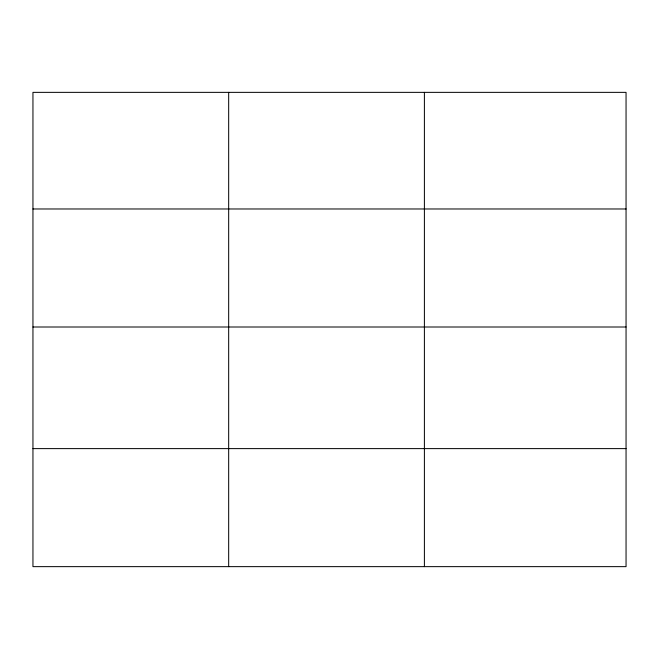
<?xml version="1.0" encoding="UTF-8"?>
<svg xmlns="http://www.w3.org/2000/svg" width="659" height="659" viewBox="0 0 659 659"><rect width="100%" height="100%" fill="white"/><g stroke="black" fill="none" stroke-linecap="round" stroke-linejoin="round"><path stroke-width="0.99" d="M626.05 327.004L626.05 92.359L32.95 92.359L32.95 566.641L626.05 566.641L626.05 327.004L32.95 327.004M32.95 208.977L626.05 208.977M32.95 448.614L626.05 448.614M424.396 92.359L424.396 566.641M228.673 92.359L228.673 566.641"/></g></svg>
